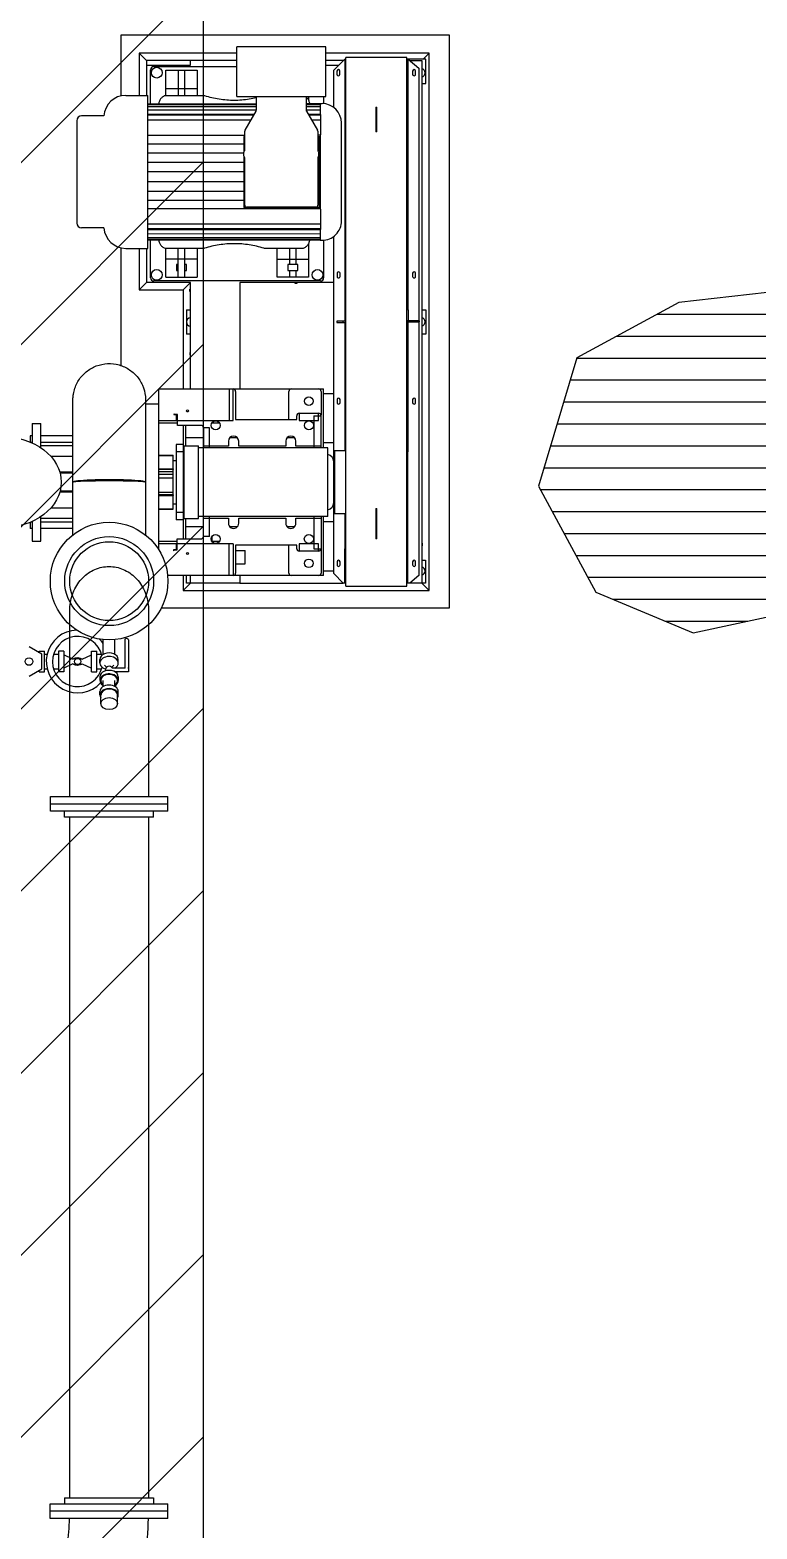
# Model space of a CAD drawing. Header units: metres. Extents: x 0 to 63075, y 0 to 44550.
# Drawn here: x 57742 to 58190, y 36917 to 37841 of the extents above; entities that cross this region are included whole.
import ezdxf

# ---------------------------------------------------------------- set-up
doc = ezdxf.new("R2010")
doc.units = ezdxf.units.M
doc.header["$LTSCALE"] = 75
for name, color, linetype in [('AI-Hatch mob', 7, 'Continuous'), ('GSB', 7, 'Continuous'), ('ML6', 1, 'Continuous'), ('SDM', 7, 'Continuous'), ('SL1', 8, 'Continuous')]:
    doc.layers.add(name, color=color, linetype=linetype)

# ---------------------------------------------------------------- blocks, each defined once
blk = doc.blocks.new('A$C6bae614f')
at = {"layer": 'SL1'}
h = blk.add_hatch(dxfattribs=at)
h.set_pattern_fill('_USER', color=256, scale=90, angle=-0.00187, style=0, pattern_type=0)
h.set_pattern_definition([(359.99813, (326091.565, -18363.04), (0.00294, 90), [])])
h.paths.add_polyline_path([(402175.2, 26249.9), (402148.4, 26041.9), (401845.9, 25749.2), (401338.6, 25690.7), (400919, 25464.3), (400762.6, 24936.6), (400997.2, 24501.9), (401397.1, 24334.5), (401785.4, 24418.4), (402051.3, 24696.6), (402597.2, 24783.2), (403241.1, 25154), (403475.3, 25680.8), (403260.4, 26352.1), (403009.4, 26592.1), (402502.2, 26592.1)])
for p, q in [((399046.8, 26788.4), (399046.8, 26538.7)), ((400396.8, 26788.4), (399046.8, 26788.4)), ((400396.7, 24438.4), (400396.8, 26788.4)), ((399122.8, 26713.9), (399152.8, 26683.9)), ((399122.8, 26713.9), (399122.8, 26541.2)), ((399523.3, 26713.9), (399122.8, 26713.9)), ((399889.4, 26740.4), (399523.3, 26740.4)), ((399523.3, 26536.7), (399523.3, 26740.4)), ((399889.3, 26536.7), (399889.4, 26740.4)), ((400312.8, 26713.9), (399889.4, 26713.9)), ((400312.8, 26713.9), (400288.8, 26689.9)), ((400312.7, 24508.9), (400312.8, 26713.9)), ((399523.3, 26683.9), (399152.8, 26683.9)), ((399152.8, 26683.9), (399152.8, 26541.2)), ((399152.8, 26665.9), (399332.8, 26665.9)), ((399169.8, 26507.2), (399169.8, 26646.7)), ((399182.5, 26659.4), (399523.3, 26659.4)), ((399232.3, 26644.4), (399360.3, 26644.4)), ((399232.3, 26540.9), (399232.3, 26644.4)), ((399282.3, 26644.4), (399282.3, 26540.9)), ((399310.3, 26540.9), (399310.3, 26644.4)), ((399332.8, 26665.9), (399332.8, 26683.9)), ((399360.3, 26644.4), (399360.3, 26540.9)), ((399960.8, 26683.9), (399889.4, 26683.9)), ((399889.4, 26665.9), (399942.8, 26665.9)), ((399921.3, 26644.4), (399966.3, 26689.4)), ((399921.3, 26492), (399921.3, 26644.4)), ((399966.3, 26689.4), (399969.3, 26689.4)), ((399966.3, 26689.4), (399966.3, 25613.9)), ((399969.3, 26689.4), (399969.3, 26273.4)), ((399971.3, 26683.9), (399969.3, 26683.9)), ((399969.3, 26665.9), (399971.3, 26665.9)), ((399971.2, 24526.4), (399971.3, 26696.4)), ((400221.3, 26696.4), (399971.3, 26696.4)), ((400221.2, 24526.4), (400221.3, 26696.4)), ((400223.3, 26689.9), (400221.3, 26689.9)), ((400221.3, 26683.9), (400223.3, 26683.9)), ((400223.3, 26690.2), (400223.3, 25661.4)), ((400226.3, 26690.2), (400223.3, 26690.2)), ((400226.3, 25661.4), (400226.3, 26690.2)), ((400226.3, 26690.2), (400271.3, 26652.4)), ((400298.8, 26689.9), (400226.7, 26689.9)), ((400233.8, 26683.9), (400282.8, 26683.9)), ((400271.3, 26652.4), (400271.3, 25616.4)), ((400282.8, 26683.9), (400282.7, 24538.9)), ((400298.8, 26589.9), (400298.8, 26689.9)), ((399934.4, 26640.9), (399934.4, 26627.9)), ((399946.4, 26627.9), (399946.4, 26640.9)), ((400245.3, 26640.9), (400245.3, 26627.9)), ((400257.3, 26627.9), (400257.3, 26640.9)), ((400282.8, 26589.9), (400298.8, 26589.9)), ((399067.8, 26541.2), (399157.8, 26541.2)), ((399157.8, 25913.2), (399157.8, 26541.2)), ((399231.9, 26540.9), (399390.8, 26540.9)), ((399232.3, 26569.4), (399360.3, 26569.4)), ((399523.3, 26536.7), (399889.3, 26536.7)), ((399603.7, 26482.1), (399603.7, 26536.7)), ((399808, 26536.7), (399808, 26482.1)), ((399817.3, 26536.7), (399817.3, 26523.4)), ((399879.8, 26536.7), (399879.8, 26507.7)), ((399157.8, 26507.2), (399603.7, 26507.2)), ((399157.8, 26504.4), (399603.7, 26504.4)), ((399157.8, 26496), (399603.7, 26495.9)), ((399157.8, 26482.1), (399603.7, 26482.1)), ((399594.2, 26463.1), (399157.8, 26463.2)), ((399157.8, 26461), (399593, 26461)), ((399557.1, 26398.9), (399602.3, 26477.1)), ((399866.3, 26507.2), (399808, 26507.2)), ((399808, 26504.3), (399866.3, 26504.3)), ((399808, 26495.9), (399866.3, 26495.9)), ((399808, 26482.1), (399866.3, 26482.1)), ((399809.3, 26477.1), (399854.5, 26398.9)), ((399866.3, 26463.1), (399817.4, 26463.1)), ((399818.6, 26461), (399867.8, 26461)), ((399866.3, 26508), (399866.3, 26463.1)), ((399866.3, 26508), (399873.3, 26508)), ((399867.8, 26461), (399867.8, 26463.1)), ((399867.8, 26379.6), (399867.8, 26461)), ((399971.3, 26462.9), (399969.3, 26462.9)), ((400094.8, 26493.2), (400097.8, 26493.2)), ((400094.8, 26493.2), (400094.8, 26391.6)), ((400097.8, 26391.6), (400097.8, 26493.2)), ((398866.5, 26437.2), (398866.5, 26017.2)), ((398978, 26457.2), (398886.5, 26457.2)), ((399580.7, 26439.8), (399157.8, 26439.8)), ((399867.8, 26439.8), (399830.9, 26439.8)), ((399953.3, 26026.3), (399953.3, 26428)), ((399157.8, 26377.9), (399555.8, 26377.9)), ((399157.8, 26343), (399552.5, 26343)), ((399552.5, 26373), (399552.5, 26371.7)), ((399552.5, 26373), (399555.8, 26373)), ((399552.5, 26371.7), (399552.5, 26309.2)), ((399552.5, 26371.7), (399555.8, 26371.7)), ((399552.5, 26357.2), (399555.8, 26357.2)), ((399555.8, 26315.2), (399555.8, 26393.9)), ((399855.8, 26393.9), (399855.8, 26315.2)), ((399866.3, 26377.9), (399855.8, 26377.9)), ((399855.8, 26373), (399862.5, 26373)), ((399855.8, 26371.7), (399862.5, 26371.7)), ((399855.8, 26357.2), (399862.5, 26357.2)), ((399862.5, 26371.7), (399862.5, 26373)), ((399862.5, 26082.6), (399862.5, 26371.7)), ((399866.3, 26343), (399862.5, 26343)), ((399866.3, 26379.6), (399866.3, 26074.8)), ((400097.8, 26391.6), (400094.8, 26391.6)), ((399157.8, 26305.7), (399551.4, 26305.7)), ((399552.5, 26291.2), (399552.5, 26082.6)), ((399555.8, 26090.2), (399555.8, 26285.2)), ((399855.8, 26285.2), (399855.8, 26090.2)), ((399866.3, 26305.7), (399862.5, 26305.7)), ((399157.8, 26266.9), (399552.5, 26266.8)), ((399552.5, 26227.2), (399157.8, 26227.2)), ((399862.5, 26266.8), (399866.3, 26266.8)), ((399866.3, 26227.2), (399862.5, 26227.2)), ((399971.3, 26273.6), (399969.3, 26273.6)), ((399969.3, 26273.4), (399971.3, 26273.4)), ((399969.3, 26273.4), (399969.3, 26271.6)), ((399969.3, 26272.7), (399971.3, 26272.7)), ((399969.3, 26271.6), (399971.3, 26271.6)), ((399969.3, 26271.6), (399969.3, 26270.1)), ((399969.3, 26270.1), (399971.3, 26270.1)), ((399969.3, 26270.1), (399969.3, 26263.1)), ((399969.3, 26268.2), (399971.3, 26268.2)), ((399969.3, 26265.8), (399971.3, 26265.8)), ((399969.3, 26263.1), (399971.3, 26263.1)), ((399969.3, 26263.1), (399969.3, 26260)), ((399969.3, 26260), (399971.3, 26260)), ((399969.3, 26260), (399969.3, 26256.6)), ((399969.3, 26256.6), (399971.3, 26256.6)), ((399969.3, 26256.6), (399969.3, 26249.1)), ((399969.3, 26253), (399971.3, 26253)), ((399969.3, 26249.1), (399971.3, 26249.1)), ((399969.3, 26249.1), (399969.3, 26244.9)), ((399969.3, 26244.9), (399971.3, 26244.9)), ((399969.3, 26244.9), (399969.3, 26236.2)), ((399969.3, 26240.7), (399971.3, 26240.7)), ((399969.3, 26236.2), (399971.3, 26236.2)), ((399969.3, 26236.2), (399969.3, 26227.2)), ((399969.3, 26231.7), (399971.3, 26231.7)), ((399969.3, 26227.2), (399971.3, 26227.2)), ((399969.3, 26227.2), (399969.3, 26222.6)), ((399969.3, 26222.6), (399971.3, 26222.6)), ((399969.3, 26222.6), (399969.3, 26218.1)), ((399969.3, 26218.1), (399971.3, 26218.1)), ((399969.3, 26218.1), (399969.3, 26191.2)), ((399969.3, 26213.7), (399971.3, 26213.7)), ((399157.8, 26187.5), (399552.5, 26187.5)), ((399862.5, 26187.5), (399866.3, 26187.5)), ((399969.3, 26209.4), (399971.3, 26209.4)), ((399969.3, 26205.3), (399971.3, 26205.3)), ((399969.3, 26201.3), (399971.3, 26201.3)), ((399969.3, 26197.7), (399971.3, 26197.7)), ((399969.3, 26194.3), (399971.3, 26194.3)), ((399969.3, 26191.2), (399971.3, 26191.2)), ((399969.3, 26191.2), (399969.3, 26188.5)), ((399969.3, 26188.5), (399971.3, 26188.5)), ((399969.3, 26188.5), (399969.3, 26184.2)), ((399969.3, 26186.2), (399971.3, 26186.2)), ((399969.3, 26184.2), (399971.3, 26184.2)), ((399969.3, 26184.2), (399969.3, 26182.7)), ((399969.3, 26182.7), (399971.3, 26182.7)), ((399969.3, 26182.7), (399969.3, 26181.6)), ((399969.3, 26181.6), (399971.3, 26181.6)), ((399969.3, 26181.6), (399969.3, 26180.9)), ((399969.3, 25083.6), (399969.3, 26180.9)), ((399969.3, 26180.9), (399971.3, 26180.9)), ((399971.3, 26180.7), (399969.3, 26180.7)), ((399157.8, 26148.7), (399552.5, 26148.7)), ((399157.8, 26111.4), (399552.5, 26111.4)), ((399555.8, 26097.2), (399552.5, 26097.2)), ((399862.5, 26097.2), (399855.8, 26097.2)), ((399862.5, 26148.6), (399866.3, 26148.6)), ((399862.5, 26111.4), (399866.3, 26111.4)), ((399157.8, 26076.5), (399866.3, 26076.4)), ((399552.5, 26082.6), (399552.5, 26081.3)), ((399552.5, 26082.6), (399561.2, 26082.6)), ((399552.5, 26081.3), (399862.5, 26081.3)), ((399847.8, 26082.2), (399563.8, 26082.2)), ((399850.4, 26082.6), (399862.5, 26082.6)), ((399862.5, 26081.3), (399862.5, 26082.6)), ((399867.8, 25993.4), (399867.8, 26074.8)), ((398978, 25997.2), (398886.5, 25997.2)), ((399157.8, 26014.6), (399867.8, 26014.6)), ((399867.8, 25993.4), (399157.8, 25993.4)), ((399157.8, 25991.2), (399866.3, 25991.2)), ((399866.3, 25972.2), (399157.8, 25972.3)), ((399866.3, 25991.3), (399866.3, 25946.3)), ((399867.8, 25991.3), (399867.8, 25993.4)), ((399969.3, 25975.9), (399971.3, 25975.9)), ((399046.8, 25915.7), (399046.8, 25432.7)), ((399067.8, 25913.2), (399157.8, 25913.2)), ((399122.8, 25913.2), (399122.8, 25742.9)), ((399152.8, 25913.2), (399152.8, 25772.9)), ((399157.8, 25958.4), (399866.3, 25958.4)), ((399866.3, 25950), (399157.8, 25950)), ((399866.3, 25947.2), (399157.8, 25947.2)), ((399169.8, 25792.1), (399169.8, 25947.2)), ((399390.8, 25913.4), (399231.9, 25913.4)), ((399232.3, 25794.4), (399232.3, 25913.4)), ((399282.3, 25794.4), (399282.3, 25913.4)), ((399310.3, 25794.4), (399310.3, 25913.4)), ((399360.3, 25913.4), (399360.3, 25794.4)), ((399793.7, 25913.4), (399634.8, 25913.4)), ((399689.3, 25794.4), (399689.3, 25913.4)), ((399739.3, 25913.4), (399739.3, 25846.9)), ((399767.3, 25846.9), (399767.3, 25913.4)), ((399817.3, 25931), (399817.3, 25794.4)), ((399866.3, 25946.3), (399873.3, 25946.3)), ((399879.8, 25946.6), (399879.8, 25792.1)), ((399921.2, 24578.4), (399921.3, 25962.3)), ((399360.3, 25869.1), (399232.3, 25869.1)), ((399276.3, 25846.9), (399276.3, 25821.9)), ((399282.3, 25846.9), (399276.3, 25846.9)), ((399316.3, 25846.9), (399310.3, 25846.9)), ((399316.3, 25821.9), (399316.3, 25846.9)), ((399817.3, 25868.1), (399689.3, 25868.2)), ((399733.3, 25846.9), (399733.3, 25821.9)), ((399773.3, 25846.9), (399733.3, 25846.9)), ((399773.3, 25821.9), (399773.3, 25846.9)), ((399232.3, 25794.4), (399360.3, 25794.4)), ((399276.3, 25821.9), (399282.3, 25821.9)), ((399310.3, 25821.9), (399316.3, 25821.9)), ((399817.3, 25794.4), (399689.3, 25794.4)), ((399733.3, 25821.9), (399773.3, 25821.9)), ((399739.3, 25821.9), (399739.3, 25794.4)), ((399767.3, 25794.4), (399767.3, 25821.9)), ((399935.3, 25810.9), (399935.3, 25797.9)), ((399947.3, 25797.9), (399947.3, 25810.9)), ((400245.3, 25810.9), (400245.3, 25797.9)), ((400257.3, 25797.9), (400257.3, 25810.9)), ((399122.8, 25742.9), (399152.8, 25772.9)), ((399122.8, 25742.9), (399302.8, 25742.9)), ((399332.8, 25772.9), (399152.8, 25772.9)), ((399867.1, 25779.4), (399182.5, 25779.4)), ((399302.8, 25742.9), (399332.8, 25772.9)), ((399302.8, 25742.9), (399302.8, 25336.4)), ((399332.8, 25745.9), (399330.7, 25745.9)), ((399330.7, 25736.4), (399330.7, 25745.9)), ((399330.7, 25736.4), (399332.8, 25736.4)), ((399332.8, 25336.4), (399332.8, 25772.9)), ((399535.8, 25772.9), (399535.8, 25336.4)), ((399921.3, 25772.9), (399535.8, 25772.9)), ((399761, 25772.9), (399761, 25770.8)), ((399761, 25770.8), (399771, 25770.8)), ((399771, 25770.8), (399771, 25772.9)), ((399971.3, 25772.9), (399969.3, 25772.9)), ((399316.8, 25661.4), (399332.8, 25661.4)), ((399316.8, 25661.4), (399316.8, 25561.4)), ((400228.3, 25661.4), (400223.3, 25661.4)), ((400228.3, 25616.4), (400228.3, 25661.4)), ((400282.8, 25661.4), (400298.8, 25661.4)), ((400298.8, 25661.4), (400298.8, 25561.4)), ((399969.3, 25613.9), (399934.3, 25613.9)), ((399934.3, 25613.9), (399934.3, 25608.9)), ((399934.3, 25608.9), (399969.3, 25608.9)), ((399959.3, 25613.9), (399959.3, 25608.9)), ((399966.3, 25608.9), (399966.3, 25083.6)), ((400223.3, 25616.4), (400223.2, 24538.9)), ((400273.3, 25616.4), (400223.3, 25616.4)), ((400223.3, 25611.4), (400273.3, 25611.4)), ((400226.2, 24538.9), (400226.3, 25616.4)), ((400248.3, 25611.4), (400248.3, 25616.4)), ((400271.3, 25611.4), (400271.2, 24570.3)), ((400273.3, 25611.4), (400273.3, 25616.4)), ((399332.8, 25561.4), (399316.8, 25561.4)), ((400298.8, 25561.4), (400282.8, 25561.4)), ((399330.7, 25486.4), (399330.7, 25476.9)), ((399332.8, 25486.4), (399330.7, 25486.4)), ((399330.7, 25476.9), (399332.8, 25476.9)), ((398850.8, 25291.3), (398850.8, 25291.3)), ((398850.8, 24953.4), (398850.8, 25291.3)), ((399148.8, 25291.3), (399148.8, 25273.4)), ((399202.7, 24677.2), (399202.8, 25336.4)), ((399202.8, 25336.4), (399879.3, 25336.4)), ((399492.8, 25206.4), (399492.8, 25336.4)), ((399508.3, 25206.4), (399508.3, 25336.4)), ((399518.3, 25326.4), (399518.3, 25211.4)), ((399737.3, 25211.4), (399737.3, 25326.4)), ((399869.3, 25326.4), (399869.3, 25229.7)), ((399879.3, 25094.4), (399879.3, 25336.4)), ((399879.3, 25317.9), (399921.3, 25317.9)), ((399935.3, 25292.9), (399935.3, 25279.9)), ((399947.3, 25279.9), (399947.3, 25292.9)), ((399969.3, 25317.9), (399971.3, 25317.9)), ((400245.3, 25292.9), (400245.3, 25279.9)), ((400257.3, 25279.9), (400257.3, 25292.9)), ((399202.8, 25273.4), (399148.8, 25273.4)), ((399264.3, 25234.7), (399264.3, 25231.5)), ((399267.3, 25231.6), (399264.3, 25234.7)), ((399264.3, 25231.5), (399274.3, 25231.5)), ((399279.3, 25231.6), (399267.3, 25231.6)), ((399274.3, 25231.5), (399274.3, 25206.4)), ((399279.3, 25186.4), (399279.3, 25231.6)), ((399779.3, 25236.4), (399779.3, 25206.4)), ((399779.3, 25236.4), (399859.3, 25236.4)), ((399859.3, 25206.4), (399859.3, 25236.4)), ((399869.3, 25226.4), (399869.3, 25229.7)), ((398684, 25194.9), (398684, 25114.2)), ((398684, 25194.9), (398719, 25194.9)), ((398719, 25094.7), (398719, 25194.9)), ((399202.8, 25206.4), (399508.3, 25206.4)), ((399279.3, 25196.4), (399202.8, 25196.4)), ((399376.3, 25186.4), (399279.3, 25186.4)), ((399302.8, 25186.4), (399302.8, 25108.4)), ((399304.3, 25108.4), (399304.3, 25186.4)), ((399314.3, 25102.9), (399314.3, 25186.4)), ((399386.3, 25176.4), (399386.3, 25094.4)), ((399411.3, 25176.4), (399386.3, 25176.4)), ((399411.3, 25094.4), (399411.3, 25176.4)), ((399451.9, 25196.4), (399420.6, 25196.4)), ((399518.3, 25211.4), (399769.3, 25211.4)), ((399769.3, 25211.4), (399769.3, 25226.4)), ((399779.3, 25206.4), (399859.3, 25206.4)), ((399839.3, 25226.4), (399839.3, 25094.4)), ((399839.3, 25226.4), (399869.3, 25226.4)), ((399869.3, 25094.4), (399869.3, 25226.4)), ((398684, 25144.2), (398674.8, 25144.2)), ((398674.8, 25144.2), (398674.8, 25118.3)), ((398684, 25117), (398677.8, 25117)), ((398850.8, 25144.2), (398719, 25144.2)), ((398850.8, 25117), (398719, 25117)), ((399305, 25108.4), (399275, 25108.4)), ((399275, 25108.4), (399275, 24798.4)), ((399305, 24798.4), (399305, 25108.4)), ((399314.3, 25136.4), (399386.3, 25136.4)), ((399489.3, 25121.9), (399489.3, 25101.4)), ((399495.1, 25136.4), (399525.5, 25136.4)), ((399531.3, 25101.4), (399531.3, 25121.9)), ((399724.3, 25121.9), (399724.3, 25101.4)), ((399730.1, 25136.4), (399760.5, 25136.4)), ((399766.3, 25101.4), (399766.3, 25121.9)), ((399921.3, 25114.9), (399879.3, 25114.9)), ((399971.3, 25114.9), (399969.3, 25114.9)), ((398850.8, 25102.3), (398719, 25102.3)), ((398850.8, 25059.6), (398759.8, 25059.6)), ((399202.8, 25064.4), (399262.8, 25064.4)), ((399202.8, 25062.4), (399262.8, 25062.4)), ((399262.8, 24901.2), (399262.8, 25064.4)), ((399305, 25077.5), (399275, 25077.5)), ((399306.2, 25102.9), (399306.2, 24803.9)), ((399306.2, 25102.9), (399366.2, 25102.9)), ((399366.2, 24803.9), (399366.2, 25102.9)), ((399897.8, 25094.4), (399366.2, 25094.4)), ((399489.3, 25101.4), (399386.3, 25101.4)), ((399724.3, 25101.4), (399531.3, 25101.4)), ((399869.3, 25101.4), (399766.3, 25101.4)), ((399897.8, 24812.4), (399897.8, 25094.4)), ((399924.8, 25083.6), (399924.8, 24823.2)), ((399924.8, 25083.6), (399971.3, 25083.6)), ((398850.8, 24994), (398797, 24994)), ((398850.8, 24990.3), (398798, 24990.3)), ((399202.8, 25008.5), (399262.8, 25008.5)), ((399262.8, 25005.7), (399202.8, 25005.7)), ((399262.8, 24995.5), (399202.8, 24995.5)), ((399262.8, 24984.4), (399202.8, 24984.4)), ((399262.8, 25042.3), (399275, 25042.3)), ((399262.8, 25008.5), (399262.8, 25005.7)), ((399305, 25042.3), (399306.2, 25042.3)), ((398850.7, 24737.6), (398850.8, 24953.4)), ((398850.7, 24737.6), (398850.8, 24953.4)), ((399148.8, 24953.4), (399148.7, 24736.9)), ((399262.8, 24970.4), (399202.8, 24970.4)), ((398850.8, 24912.9), (398797, 24912.9)), ((398850.8, 24916.5), (398798, 24916.5)), ((399262.8, 24911.3), (399202.8, 24911.3)), ((399262.8, 24901.2), (399202.8, 24901.2)), ((399202.8, 24898.3), (399262.8, 24898.3)), ((399262.8, 24901.2), (399262.8, 24898.3)), ((399262.8, 24898.3), (399262.8, 24901.2)), ((399262.8, 24844.4), (399262.8, 24898.3)), ((399262.8, 24864.5), (399275, 24864.5)), ((399305, 24864.5), (399306.2, 24864.5)), ((398719, 24711.9), (398719, 24812.2)), ((398850.7, 24804.6), (398719, 24804.6)), ((398850.8, 24847.2), (398759.8, 24847.2)), ((399202.8, 24844.4), (399262.8, 24844.4)), ((399202.8, 24842.5), (399262.8, 24842.5)), ((399262.8, 24842.5), (399262.8, 24844.4)), ((399305, 24829.3), (399275, 24829.3)), ((399305, 24798.4), (399275, 24798.4)), ((399302.8, 24798.4), (399302.7, 24720.4)), ((399304.2, 24720.4), (399304.3, 24798.4)), ((399306.2, 24803.9), (399366.2, 24803.9)), ((399314.2, 24720.4), (399314.3, 24803.9)), ((399897.8, 24812.4), (399366.2, 24812.4)), ((399386.2, 24730.4), (399386.3, 24812.4)), ((399386.3, 24805.4), (399489.2, 24805.4)), ((399411.2, 24730.4), (399411.3, 24812.4)), ((399489.2, 24805.4), (399489.2, 24784.9)), ((399531.2, 24784.9), (399531.2, 24805.4)), ((399531.2, 24805.4), (399724.2, 24805.4)), ((399724.2, 24805.4), (399724.2, 24784.9)), ((399766.2, 24784.9), (399766.2, 24805.4)), ((399766.2, 24805.4), (399869.3, 24805.4)), ((399839.3, 24812.4), (399839.2, 24680.4)), ((399869.3, 24812.4), (399869.2, 24580.4)), ((399879.2, 24570.4), (399879.2, 24812.4)), ((399971.3, 24823.2), (399924.8, 24823.2)), ((399966.3, 24823.2), (399966.2, 24538.9)), ((399969.2, 24538.9), (399969.3, 24823.2)), ((400094.8, 24845.9), (400094.7, 24720.9)), ((400094.8, 24845.9), (400097.8, 24845.9)), ((400097.7, 24720.9), (400097.8, 24845.9)), ((398674.7, 24788.6), (398674.7, 24762.7)), ((398684, 24762.7), (398674.7, 24762.7)), ((398684, 24789.9), (398677.8, 24789.9)), ((398684, 24792.7), (398684, 24711.9)), ((398850.7, 24789.9), (398719, 24789.9)), ((398850.7, 24762.7), (398719, 24762.7)), ((399386.2, 24770.4), (399314.2, 24770.4)), ((399525.4, 24770.4), (399495.1, 24770.4)), ((399760.4, 24770.4), (399730.1, 24770.4)), ((399879.2, 24791.9), (399921.2, 24791.9)), ((399969.2, 24791.9), (399971.2, 24791.9)), ((398684, 24711.9), (398719, 24711.9)), ((399279.2, 24710.4), (399202.7, 24710.4)), ((399508.2, 24700.4), (399202.7, 24700.4)), ((399274.2, 24675.4), (399264.2, 24675.4)), ((399264.2, 24675.4), (399264.2, 24672.2)), ((399264.2, 24672.2), (399267.2, 24675.2)), ((399267.2, 24675.2), (399279.2, 24675.2)), ((399274.2, 24700.4), (399274.2, 24675.4)), ((399279.2, 24720.4), (399376.2, 24720.4)), ((399279.2, 24675.2), (399279.2, 24720.4)), ((399411.2, 24730.4), (399386.2, 24730.4)), ((399418.3, 24715.8), (399421.2, 24715.8)), ((399451.9, 24710.4), (399420.6, 24710.4)), ((399421.2, 24731.3), (399421.2, 24710.4)), ((399492.7, 24570.4), (399492.7, 24700.4)), ((399508.2, 24700.4), (399508.2, 24570.4)), ((399769.2, 24695.4), (399518.2, 24695.4)), ((399518.2, 24695.4), (399518.2, 24580.4)), ((399737.2, 24580.4), (399737.2, 24695.4)), ((399769.2, 24680.4), (399769.2, 24695.4)), ((399779.2, 24700.4), (399779.2, 24670.4)), ((399859.2, 24700.4), (399779.2, 24700.4)), ((399839.2, 24680.4), (399869.2, 24680.4)), ((399859.2, 24670.4), (399859.2, 24700.4)), ((400097.7, 24720.9), (400094.7, 24720.9)), ((400284.8, 24702.6), (400282.7, 24702.6)), ((400282.7, 24692.6), (400284.8, 24692.6)), ((400284.8, 24702.6), (400284.8, 24692.6)), ((399518.2, 24673), (399558.2, 24673)), ((399518.2, 24617.9), (399558.2, 24617.9)), ((399558.2, 24617.9), (399558.2, 24673)), ((399859.2, 24670.4), (399779.2, 24670.4)), ((399935.2, 24626.9), (399935.2, 24613.9)), ((399947.2, 24613.9), (399947.2, 24626.9)), ((400245.2, 24626.9), (400245.2, 24613.9)), ((400257.2, 24613.9), (400257.2, 24626.9)), ((400282.7, 24632.9), (400298.7, 24632.9)), ((400298.7, 24632.9), (400298.7, 24538.9)), ((399879.2, 24570.4), (399239.5, 24570.4)), ((399302.7, 24570.4), (399302.7, 24508.9)), ((399316.7, 24538.9), (399316.7, 24570.4)), ((399332.7, 24538.9), (399332.7, 24570.4)), ((399535.7, 24570.4), (399535.7, 24538.9)), ((399921.2, 24588.9), (399879.2, 24588.9)), ((399960.7, 24538.9), (399921.2, 24578.4)), ((399971.2, 24588.9), (399969.2, 24588.9)), ((400271.2, 24570.3), (400233.8, 24538.9)), ((399302.7, 24508.9), (399332.7, 24538.9)), ((399302.7, 24508.9), (400312.7, 24508.9)), ((399535.7, 24538.9), (399316.7, 24538.9)), ((399535.7, 24538.9), (399960.7, 24538.9)), ((399969.2, 24538.9), (399960.7, 24538.9)), ((399969.2, 24538.9), (399971.2, 24538.9)), ((399971.2, 24526.4), (400221.2, 24526.4)), ((400298.7, 24538.9), (400221.2, 24538.9)), ((400282.8, 24538.9), (400312.7, 24508.9)), ((399214.6, 24438.4), (400396.7, 24438.4)), ((398837.4, 23663.7), (398837.4, 24424.8)), ((399161.2, 24424.8), (399161.2, 23663.6)), ((398975.2, 24246.4), (398975.2, 24307.3)), ((399023.4, 24246.4), (399023.4, 24307.3)), ((399063.3, 24306.2), (399063.3, 24190.3)), ((399078.3, 24306.2), (399078.3, 24190.3)), ((398722.7, 24247.6), (398670.4, 24277.8)), ((398707.6, 24256.3), (398711.7, 24256.3)), ((398711.7, 24253.9), (398711.7, 24259.5)), ((398711.7, 24259.5), (398733.9, 24259.5)), ((398722.7, 24187.3), (398722.7, 24247.6)), ((398733.9, 24175.4), (398733.9, 24259.5)), ((398733.9, 24247.6), (398744.8, 24247.6)), ((398771.4, 24247.6), (398790.8, 24247.6)), ((398790.8, 24259.5), (398790.8, 24175.4)), ((398813, 24259.5), (398790.8, 24259.5)), ((398813, 24259.5), (398813, 24175.4)), ((398850.7, 24226.8), (398813, 24245.4)), ((398888.9, 24226.8), (398926.6, 24245.4)), ((398926.6, 24175.4), (398926.6, 24259.5)), ((398926.6, 24259.5), (398948.8, 24259.5)), ((398948.8, 24175.4), (398948.8, 24259.5)), ((398948.8, 24247.6), (398968.1, 24247.6)), ((398670.4, 24157.1), (398722.7, 24187.3)), ((398733.9, 24187.3), (398744.8, 24187.3)), ((398771.4, 24187.3), (398790.8, 24187.3)), ((398850.7, 24208.1), (398813, 24189.5)), ((398888.9, 24208.1), (398926.6, 24189.5)), ((398948.8, 24187.3), (398968.1, 24187.3)), ((398961.6, 24211.3), (398961.6, 24225.8)), ((398988.6, 24193.7), (398980.5, 24202)), ((399010, 24193.7), (399018.1, 24202)), ((399065.5, 24190.3), (399012.6, 24190.3)), ((399037, 24211.3), (399037, 24225.8)), ((399078.3, 24190.3), (399076.1, 24190.3)), ((399078.3, 24190.3), (399078.3, 24175.3)), ((398707.6, 24178.6), (398711.7, 24178.6)), ((398711.7, 24175.4), (398711.7, 24181)), ((398711.7, 24175.4), (398733.9, 24175.4)), ((398813, 24175.4), (398790.8, 24175.4)), ((398926.6, 24175.4), (398948.8, 24175.4)), ((398961.6, 24154.3), (398961.6, 24139.8)), ((398975.2, 24114.5), (398975.2, 24139.8)), ((399078.3, 24175.3), (399022.7, 24175.3)), ((399023.4, 24114.5), (399023.4, 24139.8)), ((399037, 24154.3), (399037, 24139.8)), ((398961.6, 24079.4), (398961.6, 24093.9)), ((398964.7, 24044.6), (398964.7, 24079.4)), ((399033.8, 24044.6), (399033.8, 24079.4)), ((399037, 24079.4), (399037, 24093.9)), ((398758, 23603.2), (398758, 23663.7)), ((398758, 23663.7), (399240.6, 23663.6)), ((398758, 23633.4), (399240.6, 23633.4)), ((399240.6, 23603.2), (399240.6, 23663.6)), ((399240.6, 23603.2), (398758, 23603.2)), ((398816.7, 23577.9), (398816.7, 23603.2)), ((399181.8, 23577.9), (398816.7, 23577.9)), ((398837.3, 23577.9), (398837.3, 20785.1)), ((399161.2, 23577.9), (399161.1, 20785.1)), ((399181.8, 23577.9), (399181.8, 23603.2)), ((398757.9, 20699.3), (398757.9, 20759.8)), ((398757.9, 20759.8), (399240.5, 20759.8)), ((398816.6, 20785.1), (398816.6, 20759.8)), ((398816.6, 20785.1), (399181.7, 20785.1)), ((399181.7, 20785.1), (399181.7, 20759.8)), ((399240.5, 20699.3), (399240.5, 20759.8)), ((399240.5, 20729.5), (398757.9, 20729.6)), ((399240.5, 20699.3), (398757.9, 20699.3))]:
    blk.add_line(p, q, dxfattribs=at)
blk.add_lwpolyline([(402175.2, 26249.9), (402148.4, 26041.9), (401845.9, 25749.2), (401338.6, 25690.7), (400919, 25464.3), (400762.6, 24936.6), (400997.2, 24501.9), (401397.1, 24334.5), (401785.4, 24418.4), (402051.3, 24696.6), (402597.2, 24783.2), (403241.1, 25154), (403475.3, 25680.8), (403260.4, 26352.1), (403009.4, 26592.1), (402502.2, 26592.1)], close=True, dxfattribs=at)
for centre, radius in [((399194.8, 26634.4), 22), ((399194.8, 25804.4), 22), ((399854.8, 25804.4), 22), ((399819.3, 25286.4), 17.5), ((399321.4, 25245.9), 4.19), ((399436.3, 25186.5), 18.6), ((399819.3, 25186.5), 18.6), ((398999.3, 24547.4), 241.3), ((399436.2, 24720.4), 18.6), ((399819.2, 24720.4), 18.6), ((398999.3, 24547.4), 182.5), ((398999.3, 24547.4), 161.9), ((398999.3, 24547.4), 161.9), ((399321.4, 24660.9), 4.19), ((399819.2, 24620.4), 17.5), ((398670.4, 24217.4), 15.6), ((398869.8, 24217.4), 12.9)]:
    blk.add_circle(centre, radius, dxfattribs=at)
for centre, radius, start, end in [((399182.5, 26646.7), 12.7, 89.99813, 179.99813), ((399940.4, 26640.9), 6, 359.99813, 179.99813), ((400251.3, 26640.9), 6, 359.99813, 179.99813), ((400278.8, 26633.9), 17.5, 283.21111, 76.78515), ((399940.4, 26627.9), 6, 179.99813, 359.99813), ((400251.3, 26627.9), 6, 179.99813, 359.99813), ((399067.8, 26451.2), 90, 89.99813, 176.17816), ((399242.2, 26502.3), 39.9, 151.88924, 161.27272), ((399242.2, 26502.4), 39.9, 142.52238, 151.90586), ((399242.3, 26502.4), 39.9, 133.15552, 142.53901), ((399242.3, 26502.4), 39.9, 123.78867, 133.17215), ((399242.3, 26502.4), 39.9, 114.42181, 123.80529), ((399242.3, 26502.4), 39.9, 105.05495, 114.43843), ((399512.8, 26922.4), 400.5, 252.27232, 256.70531), ((399512.8, 26922.4), 400.5, 256.70355, 261.13654), ((399512.8, 26922.4), 400.5, 261.13478, 265.56777), ((399512.8, 26922.4), 400.5, 265.56602, 269.99901), ((399512.8, 26922.4), 400.5, 269.99725, 274.43024), ((399512.8, 26922.4), 400.5, 274.42848, 278.86147), ((399512.9, 26922.4), 400.5, 278.85971, 283.10595), ((399512.9, 26922.4), 400.5, 278.85969, 283.10604), ((399783.3, 26502.4), 39.9, 46.82411, 51.95637), ((399783.3, 26502.3), 40, 46.82682, 51.95414), ((399783.4, 26502.3), 39.9, 37.45725, 46.84073), ((399783.4, 26502.3), 39.9, 28.09039, 37.47387), ((399783.4, 26502.3), 39.9, 18.72353, 28.10701), ((399242.2, 26502.3), 39.9, 170.62296, 173.00229), ((399242.4, 26502.3), 40.1, 170.62964, 172.99916), ((399242.2, 26502.3), 39.9, 161.2561, 170.63958), ((399593.7, 26482.1), 9.95, 329.9639, 345.03235), ((399593.7, 26482.1), 9.95, 344.9639, 0.03236), ((399817.9, 26482.1), 9.95, 179.96389, 195.03236), ((399817.9, 26482.1), 9.95, 194.9639, 210.03235), ((399783.4, 26502.3), 39.9, 9.35667, 18.74016), ((399783.4, 26502.3), 39.9, 6.99396, 9.37329), ((399783.2, 26502.3), 40.1, 6.99709, 9.36661), ((399873.3, 26428), 80, 359.99813, 89.99813), ((398886.5, 26437.2), 20, 89.99813, 179.99813), ((399565.8, 26393.9), 9.95, 149.96389, 165.03236), ((399845.8, 26393.9), 9.95, 14.96389, 30.03236), ((399565.8, 26393.9), 9.95, 164.9639, 180.03235), ((399845.8, 26393.9), 9.95, 359.9639, 15.03235), ((399575.8, 26300.2), 25, 170.77273, 180.00605), ((399575.8, 26300.2), 25, 179.99021, 189.22352), ((399575.8, 26300.2), 25, 161.55526, 170.78857), ((399575.8, 26300.2), 25, 189.20768, 198.441), ((399575.8, 26300.2), 25, 152.33779, 161.5711), ((399575.8, 26300.2), 25, 198.42516, 207.65847), ((399575.8, 26300.2), 25, 143.12031, 152.35363), ((399575.8, 26300.2), 25, 207.64263, 216.87595), ((399835.8, 26300.2), 25, 27.64263, 36.87595), ((399835.8, 26300.1), 25, 323.1203, 332.35363), ((399835.8, 26300.2), 25, 18.42516, 27.65847), ((399835.8, 26300.2), 25, 332.33779, 341.5711), ((399835.8, 26300.2), 25, 9.20768, 18.441), ((399835.8, 26300.2), 25, 341.55526, 350.78857), ((399835.8, 26300.2), 25, 359.99021, 9.22352), ((399835.8, 26300.2), 25, 350.77273, 0.00605), ((399563.8, 26090.2), 8, 179.99549, 202.50077), ((399847.8, 26090.2), 8, 337.49548, 0.00077), ((399563.8, 26090.2), 8, 202.49549, 225.00076), ((399563.8, 26090.2), 7.98, 224.98371, 236.26253), ((399563.8, 26090.2), 7.98, 236.23371, 247.51254), ((399563.8, 26090.2), 7.98, 247.48372, 258.76254), ((399563.8, 26090.2), 7.98, 258.73371, 270.01255), ((399847.8, 26090.1), 7.98, 269.98371, 281.26254), ((399847.8, 26090.1), 7.98, 281.23372, 292.51253), ((399847.8, 26090.2), 7.98, 292.48371, 303.76254), ((399847.8, 26090.2), 7.98, 303.73372, 315.01254), ((399847.8, 26090.2), 8, 314.99549, 337.50076), ((398886.5, 26017.2), 20, 179.99813, 269.99813), ((399067.8, 26003.2), 90, 183.8232, 269.99813), ((399873.3, 26026.3), 80, 269.99813, 359.99813), ((399242.2, 25952.1), 39.9, 186.99396, 189.37329), ((399242.4, 25952.1), 40.1, 186.99709, 189.36661), ((399242.2, 25952), 39.9, 189.35667, 198.74016), ((399242.2, 25952), 39.9, 198.72353, 208.10701), ((399242.2, 25952), 39.9, 208.09039, 217.47387), ((399242.2, 25952), 39.9, 217.45725, 226.84073), ((399242.2, 25952), 39.9, 226.82411, 236.20759), ((399242.3, 25952), 39.9, 236.19096, 245.57445), ((399242.3, 25952), 39.9, 245.55782, 254.94131), ((399512.7, 25532), 400.5, 103.29095, 107.72394), ((399512.7, 25532), 400.5, 98.85971, 103.2927), ((399512.8, 25532), 400.5, 94.42848, 98.86147), ((399512.8, 25532), 400.5, 89.99725, 94.43024), ((399512.8, 25532), 400.5, 85.56602, 89.99901), ((399512.8, 25532), 400.5, 81.13478, 85.56777), ((399512.8, 25532), 400.5, 76.70355, 81.13654), ((399512.8, 25532), 400.5, 72.27232, 76.70531), ((399783.3, 25952), 39.9, 285.05495, 294.43843), ((399783.3, 25952), 39.9, 294.42181, 303.80529), ((399783.3, 25952), 39.9, 303.78867, 313.17215), ((399783.3, 25952), 39.9, 313.15552, 322.53901), ((399783.3, 25952), 39.9, 322.52238, 331.90586), ((399783.4, 25952), 39.9, 331.88924, 341.27272), ((399783.4, 25952), 39.9, 341.2561, 350.63958), ((399783.4, 25952), 39.9, 350.62296, 353.00229), ((399783.2, 25952.1), 40.1, 350.62964, 352.99916), ((399182.5, 25792.1), 12.7, 179.99813, 269.99813), ((399867.1, 25792.1), 12.7, 269.99813, 359.99813), ((399941.3, 25810.9), 6, 359.99772, 179.99853), ((399941.3, 25797.9), 6, 179.99772, 359.99853), ((400251.3, 25810.9), 6, 359.99813, 179.99813), ((400251.3, 25797.9), 6, 179.99813, 359.99813), ((399334.3, 25611.4), 17.5, 94.91523, 265.081), ((400278.8, 25611.4), 17.5, 283.21111, 76.78515), ((399508.3, 25326.4), 10, 359.99813, 89.99813), ((399747.3, 25326.4), 10, 89.99813, 179.99813), ((399859.3, 25326.4), 10, 359.99813, 89.99813), ((399941.3, 25292.9), 6, 359.99813, 179.99813), ((400251.3, 25292.9), 6, 359.99813, 179.99813), ((399779.3, 25226.4), 10, 89.99813, 179.99813), ((399859.3, 25226.4), 10, 359.99813, 89.99813), ((399941.3, 25279.9), 6, 179.99813, 359.99813), ((400251.3, 25279.9), 6, 179.99813, 359.99813), ((399376.3, 25176.4), 10, 359.99813, 89.99813), ((399510.3, 25121.9), 21, 359.99813, 179.99813), ((399745.3, 25121.9), 21, 359.99813, 179.99813), ((399891.3, 25037.4), 30, 359.99813, 77.4848), ((399891.3, 24869.4), 30, 282.51145, 359.99813), ((399510.2, 24784.9), 21, 179.99813, 359.99813), ((399745.2, 24784.9), 21, 179.99813, 359.99813), ((399376.2, 24730.4), 10, 269.99813, 359.99813), ((399779.2, 24680.4), 10, 179.99813, 269.99813), ((399859.2, 24680.4), 10, 269.99813, 359.99813), ((399941.2, 24626.9), 6, 359.99813, 179.99813), ((399941.2, 24613.9), 6, 179.99813, 359.99813), ((400251.2, 24626.9), 6, 359.99813, 179.99813), ((400251.2, 24613.9), 6, 179.99813, 359.99813), ((399508.2, 24580.4), 10, 269.99813, 359.99813), ((399747.2, 24580.4), 10, 179.99813, 269.99813), ((399859.2, 24580.4), 10, 269.99813, 359.99813), ((400278.7, 24588.9), 17.5, 283.21111, 76.78515), ((398869.8, 24217.4), 128.6, 91.47183, 317.20968), ((398869.8, 24217.4), 102.9, 13.98195, 347.04371), ((398869.8, 24217.4), 128.6, 34.95788, 45.66757), ((398999.3, 24182.8), 15.2, 29.45659, 194.5817)]:
    blk.add_arc(centre, radius, start, end, dxfattribs=at)
for centre, major_axis, ratio in [((398558, 24953.5), (244.8, 0), 0.765978), ((398999.3, 24044.6), (-34.5, 0), 0.709273)]:
    blk.add_ellipse(centre, major_axis=major_axis, ratio=ratio, dxfattribs=at)
for centre, major_axis, ratio, start_param, end_param in [((398999.8, 24953.4), (149, 0), 0.068897, 0, 3.141593), ((398999.8, 24953.4), (-149, 0), 0.068897, 3.141593, 6.283185), ((398999.8, 24953.4), (149, 0), 0.051736, 0, 3.141593), ((398999.8, 24953.4), (149, 0), 0.034544, 0, 3.141593), ((398999.8, 24953.4), (-149, 0), 0.034544, 3.141593, 6.283185), ((399070.8, 24306.2), (-7.5, 0), 0.709273, 3.141575, 6.283185), ((398999.3, 24225.8), (37.7, 0), 0.709273, 6.283168, 9.424778), ((398999.3, 24211.3), (37.7, 0), 0.709273, 6.283168, 10.593553), ((398999.3, 24211.3), (37.7, 0), 0.709273, 5.382955, 6.283168), ((398999.3, 24139.8), (-37.7, 0), 0.709273, 3.141575, 7.159834), ((398999.3, 24139.8), (-34.5, 0), 0.709273, 3.141575, 7.080641), ((398999.3, 24154.3), (-37.7, 0), 0.709273, 3.141575, 6.283185), ((398999.3, 24139.8), (34.5, 0), 0.709273, 5.485729, 6.283168), ((398999.3, 24139.8), (37.7, 0), 0.709273, 5.406537, 6.283168), ((398999.3, 24079.4), (-37.7, 0), 0.709273, 4.712406, 6.696424), ((398999.3, 24093.9), (-37.7, 0), 0.709273, 4.712406, 6.283185), ((398999.3, 24079.4), (-34.5, 0), 0.709273, 4.712406, 6.283185), ((398999.3, 24093.9), (37.7, 0), 0.709273, 0, 1.570814), ((398999.3, 24079.4), (37.7, 0), 0.709273, 5.869946, 7.853999), ((398999.3, 24079.4), (34.5, 0), 0.709273, 0, 1.570814)]:
    blk.add_ellipse(centre, major_axis=major_axis, ratio=ratio, start_param=start_param, end_param=end_param, dxfattribs=at)
for points, knots in [([(398850.8, 25291.3), (398850.8, 25291.3), (398850.8, 25291.3), (398850.8, 25291.3), (398850.8, 25291.3), (398850.8, 25291.2), (398850.8, 25291.3), (398850.8, 25291.6), (398850.8, 25291.9), (398850.8, 25292.2), (398850.8, 25294.2), (398850.8, 25296.1), (398850.9, 25298), (398851.2, 25303.9), (398851.8, 25309.7), (398852.7, 25315.4), (398855.3, 25331.2), (398860.6, 25346.9), (398868.1, 25361.1), (398875.5, 25375.1), (398885.3, 25388), (398896.7, 25398.9), (398908.2, 25409.9), (398921.5, 25419.1), (398935.8, 25425.9), (398950.1, 25432.7), (398965.7, 25437.2), (398981.4, 25439.2), (398997.1, 25441.1), (399013.3, 25440.5), (399028.8, 25437.4), (399044.4, 25434.3), (399059.6, 25428.7), (399073.4, 25420.9), (399087.1, 25413), (399099.8, 25402.9), (399110.4, 25391.1), (399121, 25379.4), (399129.8, 25365.8), (399136.2, 25351.3), (399142.5, 25336.8), (399146.6, 25321.1), (399148.1, 25305.3), (399148.5, 25301.5), (399148.7, 25297.5), (399148.7, 25293.6), (399148.8, 25292.9), (399148.8, 25292.2), (399148.8, 25291.4), (399148.8, 25291.4), (399148.8, 25291.4), (399148.8, 25291.3), (399148.8, 25291.3), (399148.8, 25291.3), (399148.8, 25291.3), (399148.8, 25291), (399148.8, 25291.3), (399148.8, 25291.2), (399148.8, 25291.2), (399148.8, 25291.2), (399148.8, 25291.1), (399148.8, 25290.9), (399148.8, 25290.6), (399148.8, 25290.1), (399148.8, 25288.7), (399148.8, 25286.1), (399148.8, 25282.2), (399148.8, 25273.5), (399148.8, 25258.3), (399148.8, 25237.9), (399148.8, 25217.8), (399148.8, 25192.1), (399148.8, 25162.7), (399148.8, 25133.3), (399148.8, 25099.4), (399148.8, 25063.6), (399148.8, 25028.7), (399148.8, 24991), (399148.8, 24953.4)], [0.541648, 0.541648, 0.541648, 0.541648, 0.542519, 0.542519, 0.542519, 0.542882, 0.542882, 0.542882, 0.543805, 0.543805, 0.543805, 0.549607, 0.549607, 0.549607, 0.567041, 0.567041, 0.567041, 0.61525, 0.61525, 0.61525, 0.6627, 0.6627, 0.6627, 0.710179, 0.710179, 0.710179, 0.757655, 0.757655, 0.757655, 0.805137, 0.805137, 0.805137, 0.852625, 0.852625, 0.852625, 0.900084, 0.900084, 0.900084, 0.94756, 0.94756, 0.94756, 0.995035, 0.995035, 0.995035, 1.006762, 1.006762, 1.006762, 1.008959, 1.008959, 1.008959, 1.009062, 1.009062, 1.009062, 1.00912, 1.00912, 1.00912, 1.014971, 1.014971, 1.014971, 1.020772, 1.020772, 1.020772, 1.038181, 1.038181, 1.038181, 1.090528, 1.090528, 1.090528, 1.207778, 1.207778, 1.207778, 1.323343, 1.323343, 1.323343, 1.438963, 1.438963, 1.438963, 1.552012, 1.552012, 1.552012, 1.552012]), ([(398837.4, 24424.8), (398837.4, 24436.3), (398838.3, 24447.9), (398840.2, 24459.6), (398842.1, 24470.7), (398844.8, 24481.7), (398848.6, 24492.6), (398852.2, 24503), (398856.7, 24513.1), (398862.1, 24522.8), (398867.3, 24532.2), (398873.4, 24541.1), (398880.2, 24549.5), (398886.9, 24557.5), (398894.3, 24565), (398902.3, 24571.7), (398910.1, 24578.2), (398918.6, 24584), (398927.5, 24588.9), (398936.3, 24593.7), (398945.6, 24597.7), (398955.1, 24600.7), (398964.6, 24603.6), (398974.3, 24605.7), (398984.2, 24606.7), (398994.1, 24607.7), (399004, 24607.7), (399013.9, 24606.7), (399023.8, 24605.7), (399033.7, 24603.7), (399043.3, 24600.7), (399052.9, 24597.7), (399062.2, 24593.8), (399071, 24588.9), (399079.9, 24584), (399088.4, 24578.2), (399096.3, 24571.7), (399104.3, 24565), (399111.7, 24557.6), (399118.3, 24549.5), (399125.2, 24541.2), (399131.3, 24532.2), (399136.5, 24522.9), (399141.9, 24513.2), (399146.4, 24503), (399150, 24492.6), (399153.8, 24481.8), (399156.5, 24470.7), (399158.4, 24459.6), (399160.3, 24447.9), (399161.2, 24436.3), (399161.2, 24424.8)], [0, 0, 0, 0, 0.0334159, 0.0334159, 0.0334159, 0.0653223, 0.0653223, 0.0653223, 0.0958941, 0.0958941, 0.0958941, 0.1253361, 0.1253361, 0.1253361, 0.153862, 0.153862, 0.153862, 0.1816933, 0.1816933, 0.1816933, 0.2090599, 0.2090599, 0.2090599, 0.2361948, 0.2361948, 0.2361948, 0.2633008, 0.2633008, 0.2633008, 0.2907557, 0.2907557, 0.2907557, 0.3182106, 0.3182106, 0.3182106, 0.3460505, 0.3460505, 0.3460505, 0.3745884, 0.3745884, 0.3745884, 0.4040456, 0.4040456, 0.4040456, 0.4346358, 0.4346358, 0.4346358, 0.4665635, 0.4665635, 0.4665635, 0.5, 0.5, 0.5, 0.5]), ([(398850.7, 24226.8), (398851.2, 24227.3), (398851.8, 24227.7), (398852.3, 24228.1), (398853.9, 24229.3), (398855.6, 24230.2), (398857.4, 24230.9), (398859.9, 24231.9), (398862.5, 24232.6), (398865.1, 24232.9), (398868.4, 24233.4), (398871.9, 24233.3), (398875.3, 24232.8), (398879.1, 24232.2), (398882.9, 24230.9), (398886.1, 24228.9), (398887.1, 24228.3), (398888, 24227.6), (398888.9, 24226.8)], [0.01074673, 0.01074673, 0.01074673, 0.01074673, 0.0128074, 0.0128074, 0.0128074, 0.01864352, 0.01864352, 0.01864352, 0.02652363, 0.02652363, 0.02652363, 0.03677422, 0.03677422, 0.03677422, 0.04827276, 0.04827276, 0.04827276, 0.05169454, 0.05169454, 0.05169454, 0.05169454]), ([(398888.9, 24208.1), (398887.9, 24207.2), (398886.9, 24206.5), (398885.8, 24205.8), (398884.3, 24204.9), (398882.7, 24204.1), (398881, 24203.5), (398877.5, 24202.3), (398873.7, 24201.7), (398870, 24201.6), (398867, 24201.6), (398863.9, 24202), (398861, 24202.8), (398858.8, 24203.4), (398856.6, 24204.2), (398854.6, 24205.3), (398853.2, 24206.1), (398851.9, 24207), (398850.7, 24208.1)], [0.01076341, 0.01076341, 0.01076341, 0.01076341, 0.0145015, 0.0145015, 0.0145015, 0.01985232, 0.01985232, 0.01985232, 0.03102865, 0.03102865, 0.03102865, 0.04013145, 0.04013145, 0.04013145, 0.04693056, 0.04693056, 0.04693056, 0.05174965, 0.05174965, 0.05174965, 0.05174965]), ([(398757.8, 20360.8), (398776.3, 20400.3), (398791.8, 20442), (398804.1, 20485.1), (398823.7, 20553.9), (398834.8, 20626.4), (398836.9, 20699.3)], [5.7874428, 5.7874428, 5.7874428, 5.7874428, 5.9656525, 5.9656525, 5.9656525, 6.2503781, 6.2503781, 6.2503781, 6.2503781]), ([(399104.8, 20360.8), (399107.6, 20369.5), (399110.2, 20378.1), (399112.8, 20386.9), (399142.4, 20487.8), (399158.6, 20593.4), (399160.8, 20699.3)], [5.9299375, 5.9299375, 5.9299375, 5.9299375, 5.9561043, 5.9561043, 5.9561043, 6.2591504, 6.2591504, 6.2591504, 6.2591504])]:
    blk.add_open_spline(points, degree=3, knots=knots, dxfattribs=at)
blk = doc.blocks.new('zw$15D4')
at = {"layer": 'ML6', "xscale": 0.2502808837766805, "yscale": 0.2502808837766805, "zscale": 0.2502808837766805}
blk.add_blockref('A$C6bae614f', (-85544.7, -3177.3), dxfattribs=at)

msp = doc.modelspace()

# ---------------------------------------------------------------- hatches: boundary and pattern name
at = {"layer": 'AI-Hatch mob'}
h = msp.add_hatch(dxfattribs=at)
h.set_pattern_fill('ANSI31', color=256, scale=25)
h.set_pattern_definition([(45, (-7584.785, -59.206), (-56.1266, 56.1266), [])])
h.paths.add_polyline_path([(57848.38, 38156.14), (57038.46, 38156.14), (57038.46, 36564.59), (57848.38, 36564.59)])

# ---------------------------------------------------------------- linework, layer by layer
at = {"layer": 'SDM'}
msp.add_lwpolyline([(57038.46, 38156.14), (57848.38, 38156.14), (57848.38, 36564.59), (57038.46, 36564.59)], close=True, dxfattribs=at)

# ---------------------------------------------------------------- block references
at = {"layer": 'GSB', "xscale": 0.6000000000000068, "yscale": 0.6000000000000068, "zscale": 0.6000000000000068}
msp.add_blockref('zw$15D4', (49200, 35721.63), dxfattribs=at)

doc.saveas('drawing.dxf')
